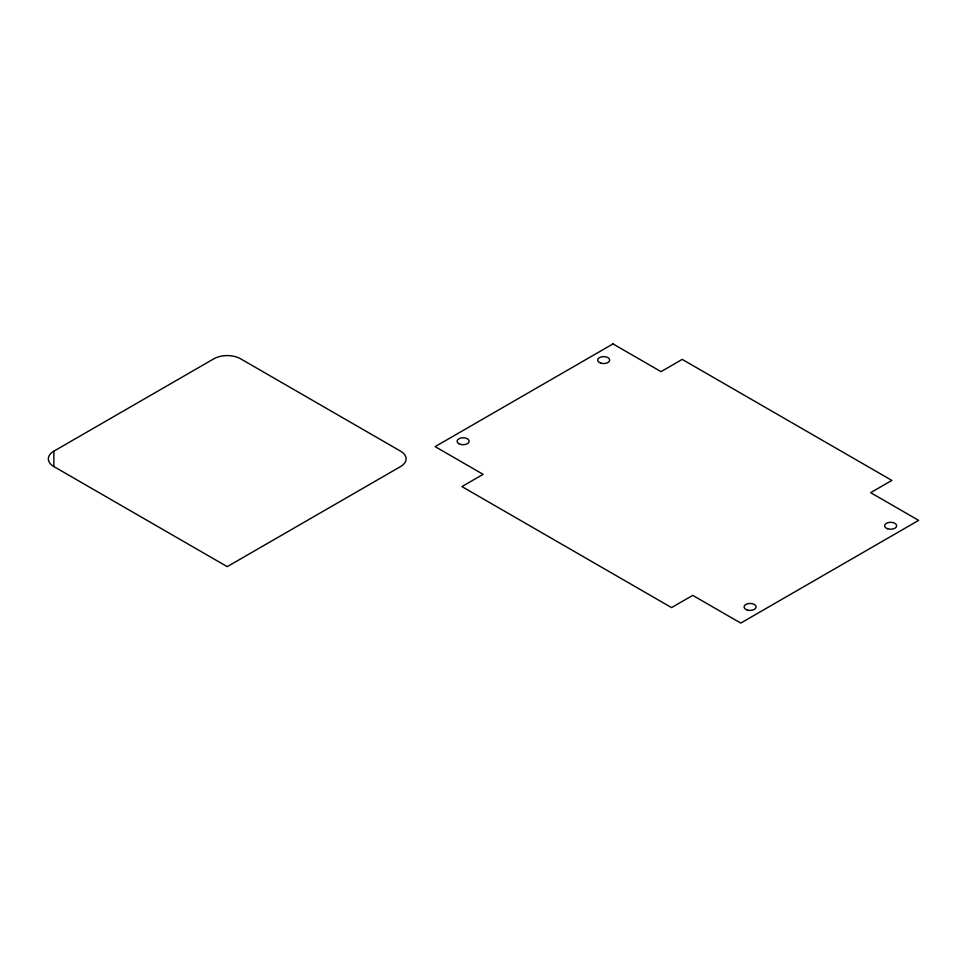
<?xml version="1.0" encoding="UTF-8"?>
<svg xmlns="http://www.w3.org/2000/svg" width="967" height="967" viewBox="0 0 967 967"><rect width="100%" height="100%" fill="white"/><g stroke="black" fill="none" stroke-linecap="round" stroke-linejoin="round"><path stroke-width="1.45" d="M53.874 451.166L213.888 358.781A18.857 10.891 0 0 1 240.565 358.781L400.58 451.166A18.857 10.891 0 0 1 400.58 466.565L227.233 566.65L53.874 466.565A18.857 10.891 0 0 1 53.874 451.166L53.874 466.565M613.005 343.914L435.126 446.621L483.125 474.338L461.924 486.582L671.557 607.602L692.759 595.37L740.758 623.086L918.65 520.379L870.638 492.662L891.852 480.418L682.218 359.398L661.017 371.63L613.005 343.914M887.633 528.78A6.032 3.481 0 0 0 896.687 525.77A6.032 3.481 0 0 0 887.633 522.748A6.032 3.481 0 0 0 887.633 528.78M747.08 609.935A6.032 3.481 0 0 0 756.134 606.913A6.032 3.481 0 0 0 747.08 603.892A6.032 3.481 0 0 0 747.08 609.935M600.664 363.108A6.032 3.481 0 0 0 609.706 360.087A6.032 3.481 0 0 0 600.664 357.065A6.032 3.481 0 0 0 600.664 363.108M458.854 443.696A6.032 3.481 0 0 0 468.959 442.137A6.032 3.481 0 0 0 461.561 437.87A6.032 3.481 0 0 0 458.854 443.696"/></g></svg>
